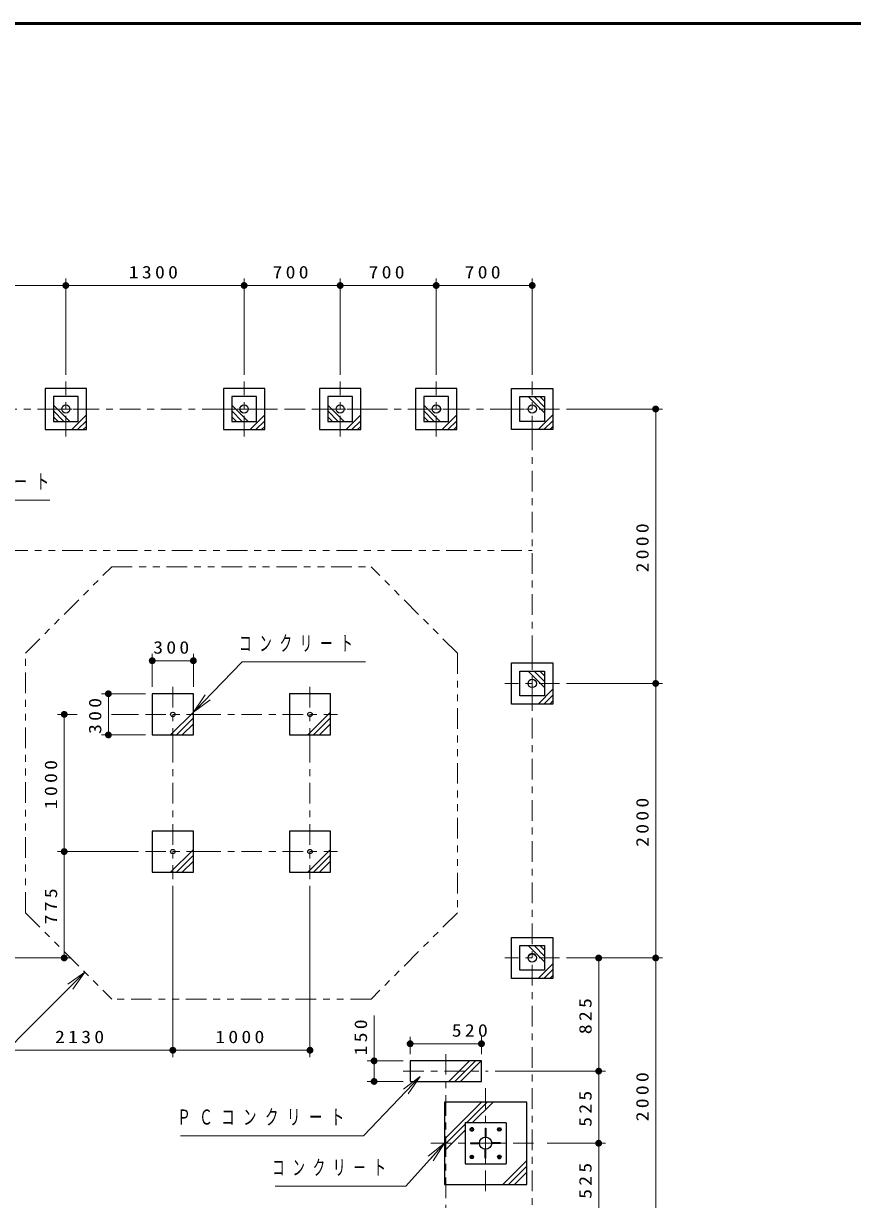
# Model space of a CAD drawing. Units: millimetres on the paper, scale 1:50. Extents: x -385 to 0, y -297 to 267.
# Drawn here: x -257.7 to -136.9, y -201.4 to -30 of the extents above; entities that cross this region are included whole.
import ezdxf

# ---------------------------------------------------------------- set-up
doc = ezdxf.new("R2010")
doc.units = ezdxf.units.MM
doc.linetypes.add('USER2', pattern=[6, 3, -1, 1, -1])
doc.linetypes.add('USER3', pattern=[8, 3, -1, 1, -1, 1, -1])
doc.layers.add('1_50', color=20, linetype='Continuous', lineweight=25)
doc.layers.add('NAKAMURA図枠', color=7, linetype='Continuous', lineweight=13)
doc.styles.add('ＭＳ ゴシック', font='')
doc.styles.get('ＭＳ ゴシック').set_extended_font_data('MS Gothic')

# ---------------------------------------------------------------- blocks, each defined once
blk = doc.blocks.new('filled_dot')
at = {"color": 0, "linetype": 'Continuous', "lineweight": -2, "const_width": 1.25}
blk.add_lwpolyline([(-0.625, 0, 1), (0.625, 0, 1)], format="xyb", close=True, dxfattribs=at)

msp = doc.modelspace()

# ---------------------------------------------------------------- linework, layer by layer
at = {"layer": '1_50', "color": 7, "lineweight": 13}
for p, q in [((-277.557, -68.181), (-251.557, -68.181)), ((-251.557, -81.181), (-251.557, -67.181)), ((-251.557, -68.181), (-225.557, -68.181)), ((-225.557, -81.181), (-225.557, -67.181)), ((-225.557, -68.181), (-211.557, -68.181)), ((-211.557, -81.181), (-211.557, -67.181)), ((-211.557, -68.181), (-197.557, -68.181)), ((-197.557, -81.181), (-197.557, -67.181)), ((-197.557, -68.181), (-183.557, -68.181)), ((-183.557, -81.181), (-183.557, -67.181)), ((-250.981, -87.981), (-253.357, -85.605)), ((-224.981, -87.981), (-227.357, -85.605)), ((-210.981, -87.981), (-213.357, -85.605)), ((-196.981, -87.981), (-199.357, -85.605)), ((-181.757, -86.758), (-184.133, -84.381)), ((-181.757, -85.909), (-183.285, -84.381)), ((-181.757, -85.061), (-182.436, -84.381)), ((-251.829, -87.981), (-253.357, -86.454)), ((-252.678, -87.981), (-253.357, -87.302)), ((-250.704, -89.181), (-248.557, -87.034)), ((-225.829, -87.981), (-227.357, -86.454)), ((-226.678, -87.981), (-227.357, -87.302)), ((-224.704, -89.181), (-222.557, -87.034)), ((-211.829, -87.981), (-213.357, -86.454)), ((-212.678, -87.981), (-213.357, -87.302)), ((-210.704, -89.181), (-208.557, -87.034)), ((-197.829, -87.981), (-199.357, -86.454)), ((-198.678, -87.981), (-199.357, -87.302)), ((-196.704, -89.181), (-194.557, -87.034)), ((-180.557, -87.034), (-182.704, -89.181)), ((-178.557, -86.181), (-164.557, -86.181)), ((-165.557, -86.181), (-165.557, -126.181)), ((-249.856, -89.181), (-248.557, -87.883)), ((-249.007, -89.181), (-248.557, -88.731)), ((-223.856, -89.181), (-222.557, -87.883)), ((-223.007, -89.181), (-222.557, -88.731)), ((-209.856, -89.181), (-208.557, -87.883)), ((-209.007, -89.181), (-208.557, -88.731)), ((-195.856, -89.181), (-194.557, -87.883)), ((-195.007, -89.181), (-194.557, -88.731)), ((-180.557, -87.883), (-181.856, -89.181)), ((-180.557, -88.731), (-181.007, -89.181)), ((-238.957, -126.681), (-238.957, -121.868)), ((-238.957, -122.868), (-232.957, -122.868)), ((-232.957, -126.681), (-232.957, -121.868)), ((-181.757, -126.758), (-184.133, -124.381)), ((-181.757, -125.909), (-183.285, -124.381)), ((-181.757, -125.061), (-182.436, -124.381)), ((-178.557, -126.181), (-164.557, -126.181)), ((-165.557, -126.181), (-165.557, -166.181)), ((-239.957, -127.681), (-246.352, -127.681)), ((-245.352, -133.681), (-245.352, -127.681)), ((-232.957, -130.361), (-231.228, -127.858)), ((-232.957, -130.361), (-230.869, -128.206)), ((-180.557, -127.034), (-182.704, -129.181)), ((-180.557, -127.883), (-181.856, -129.181)), ((-230.51, -128.554), (-232.957, -130.361)), ((-180.557, -128.731), (-181.007, -129.181)), ((-249.894, -130.681), (-252.793, -130.681)), ((-251.793, -150.681), (-251.793, -130.681)), ((-240.957, -130.681), (-244.894, -130.681)), ((-236.278, -133.681), (-232.957, -130.361)), ((-235.429, -133.681), (-232.957, -131.209)), ((-216.278, -133.681), (-212.957, -130.361)), ((-215.429, -133.681), (-212.957, -131.209)), ((-234.581, -133.681), (-232.957, -132.058)), ((-214.581, -133.681), (-212.957, -132.058)), ((-239.957, -133.681), (-246.352, -133.681)), ((-240.957, -150.681), (-252.793, -150.681)), ((-251.793, -166.181), (-251.793, -150.681)), ((-236.278, -153.681), (-232.957, -150.361)), ((-216.278, -153.681), (-212.957, -150.361)), ((-235.429, -153.681), (-232.957, -151.209)), ((-234.581, -153.681), (-232.957, -152.058)), ((-215.429, -153.681), (-212.957, -151.209)), ((-214.581, -153.681), (-212.957, -152.058)), ((-235.957, -155.681), (-235.957, -180.629)), ((-215.957, -155.681), (-215.957, -180.629)), ((-181.757, -166.758), (-184.133, -164.381)), ((-181.757, -165.909), (-183.285, -164.381)), ((-181.757, -165.061), (-182.436, -164.381)), ((-308.604, -166.181), (-250.793, -166.181)), ((-178.557, -166.181), (-164.557, -166.181)), ((-173.868, -166.181), (-173.868, -182.681)), ((-165.557, -166.181), (-165.557, -206.181)), ((-180.557, -167.034), (-182.704, -169.181)), ((-180.557, -167.883), (-181.856, -169.181)), ((-251.26, -170.027), (-248.785, -168.259)), ((-248.785, -168.259), (-250.906, -170.38)), ((-248.785, -168.259), (-250.553, -170.734)), ((-180.557, -168.731), (-181.007, -169.181)), ((-206.614, -184.181), (-206.614, -174.557)), ((-201.357, -180.181), (-201.357, -177.686)), ((-190.957, -180.181), (-190.957, -177.686)), ((-235.957, -179.629), (-278.557, -179.629)), ((-215.957, -179.629), (-235.957, -179.629)), ((-201.357, -178.686), (-190.957, -178.686)), ((-202.357, -181.181), (-207.614, -181.181)), ((-195.695, -184.181), (-192.695, -181.181)), ((-194.847, -184.181), (-191.847, -181.181)), ((-193.998, -184.181), (-190.998, -181.181)), ((-188.957, -182.681), (-172.868, -182.681)), ((-173.868, -182.681), (-173.868, -193.181)), ((-202.357, -184.181), (-207.614, -184.181)), ((-202.342, -185.299), (-199.906, -183.478)), ((-199.906, -183.478), (-201.981, -185.645)), ((-199.906, -183.478), (-201.62, -185.991)), ((-196.357, -192.58), (-190.958, -187.181)), ((-193.11, -190.181), (-190.11, -187.181)), ((-192.261, -190.181), (-189.261, -187.181)), ((-196.357, -193.429), (-193.357, -190.429)), ((-196.357, -194.277), (-193.357, -191.277)), ((-198.733, -195.08), (-196.357, -193.181)), ((-196.357, -193.181), (-198.361, -195.414)), ((-196.357, -193.181), (-197.989, -195.748)), ((-181.357, -193.181), (-172.868, -193.181)), ((-173.868, -193.181), (-173.868, -203.681)), ((-187.845, -199.181), (-184.357, -195.693)), ((-186.996, -199.181), (-184.357, -196.542)), ((-186.148, -199.181), (-184.357, -197.391))]:
    msp.add_line(p, q, dxfattribs=at)
at = {"layer": '1_50', "color": 7, "linetype": 'USER2', "lineweight": 13}
for p, q in [((-251.557, -90.181), (-251.557, -82.181)), ((-225.557, -90.181), (-225.557, -82.181)), ((-211.557, -90.181), (-211.557, -82.181)), ((-197.557, -90.181), (-197.557, -82.181)), ((-183.557, -90.181), (-183.557, -82.181)), ((-247.557, -86.181), (-255.557, -86.181)), ((-221.557, -86.181), (-229.557, -86.181)), ((-207.557, -86.181), (-215.557, -86.181)), ((-193.557, -86.181), (-201.557, -86.181)), ((-179.557, -86.181), (-187.557, -86.181)), ((-183.557, -130.181), (-183.557, -122.181)), ((-235.957, -126.681), (-235.957, -134.681)), ((-215.957, -126.681), (-215.957, -134.681)), ((-179.557, -126.181), (-187.557, -126.181)), ((-239.957, -130.681), (-231.957, -130.681)), ((-231.957, -130.681), (-219.957, -130.681)), ((-219.957, -130.681), (-211.957, -130.681)), ((-235.957, -134.681), (-235.957, -146.681)), ((-215.957, -134.681), (-215.957, -146.681)), ((-235.957, -146.681), (-235.957, -154.681)), ((-215.957, -146.681), (-215.957, -154.681)), ((-239.957, -150.681), (-231.957, -150.681)), ((-231.957, -150.681), (-219.957, -150.681)), ((-219.957, -150.681), (-211.957, -150.681)), ((-183.557, -170.181), (-183.557, -162.181)), ((-179.557, -166.181), (-187.557, -166.181)), ((-196.157, -180.181), (-196.157, -206.621)), ((-202.357, -182.681), (-189.957, -182.681)), ((-190.357, -185.181), (-190.357, -201.181)), ((-198.357, -193.181), (-182.357, -193.181))]:
    msp.add_line(p, q, dxfattribs=at)
at = {"layer": '1_50', "color": 7}
for p, q in [((-248.557, -83.181), (-254.557, -83.181)), ((-254.557, -83.181), (-254.557, -89.181)), ((-248.557, -89.181), (-248.557, -83.181)), ((-222.557, -83.181), (-228.557, -83.181)), ((-228.557, -83.181), (-228.557, -89.181)), ((-222.557, -89.181), (-222.557, -83.181)), ((-208.557, -83.181), (-214.557, -83.181)), ((-214.557, -83.181), (-214.557, -89.181)), ((-208.557, -89.181), (-208.557, -83.181)), ((-194.557, -83.181), (-200.557, -83.181)), ((-200.557, -83.181), (-200.557, -89.181)), ((-194.557, -89.181), (-194.557, -83.181)), ((-186.557, -89.181), (-186.557, -83.181)), ((-186.557, -83.181), (-180.557, -83.181)), ((-180.557, -83.181), (-180.557, -89.181)), ((-254.557, -89.181), (-248.557, -89.181)), ((-228.557, -89.181), (-222.557, -89.181)), ((-214.557, -89.181), (-208.557, -89.181)), ((-200.557, -89.181), (-194.557, -89.181)), ((-180.557, -89.181), (-186.557, -89.181)), ((-186.557, -129.181), (-186.557, -123.181)), ((-186.557, -123.181), (-180.557, -123.181)), ((-180.557, -123.181), (-180.557, -129.181)), ((-232.957, -127.681), (-238.957, -127.681)), ((-238.957, -127.681), (-238.957, -133.681)), ((-232.957, -133.681), (-232.957, -127.681)), ((-212.957, -127.681), (-218.957, -127.681)), ((-218.957, -127.681), (-218.957, -133.681)), ((-212.957, -133.681), (-212.957, -127.681)), ((-180.557, -129.181), (-186.557, -129.181)), ((-238.957, -133.681), (-232.957, -133.681)), ((-218.957, -133.681), (-212.957, -133.681)), ((-232.957, -147.681), (-238.957, -147.681)), ((-238.957, -147.681), (-238.957, -153.681)), ((-232.957, -153.681), (-232.957, -147.681)), ((-212.957, -147.681), (-218.957, -147.681)), ((-218.957, -147.681), (-218.957, -153.681)), ((-212.957, -153.681), (-212.957, -147.681)), ((-238.957, -153.681), (-232.957, -153.681)), ((-218.957, -153.681), (-212.957, -153.681)), ((-186.557, -169.181), (-186.557, -163.181)), ((-186.557, -163.181), (-180.557, -163.181)), ((-180.557, -163.181), (-180.557, -169.181)), ((-180.557, -169.181), (-186.557, -169.181)), ((-184.357, -187.181), (-196.357, -187.181)), ((-196.357, -187.181), (-196.357, -199.181)), ((-184.357, -199.181), (-184.357, -187.181)), ((-193.297, -190.181), (-187.417, -190.181)), ((-193.357, -190.242), (-193.357, -196.122)), ((-192.482, -190.965), (-192.607, -191.181)), ((-192.607, -191.181), (-192.482, -191.398)), ((-192.232, -190.965), (-192.482, -190.965)), ((-192.482, -191.398), (-192.232, -191.398)), ((-192.107, -191.181), (-192.232, -190.965)), ((-192.232, -191.398), (-192.107, -191.181)), ((-190.417, -190.99), (-190.417, -192.29)), ((-190.417, -190.99), (-190.297, -190.99)), ((-190.297, -190.99), (-190.297, -192.29)), ((-188.607, -191.181), (-188.482, -190.965)), ((-188.482, -191.398), (-188.607, -191.181)), ((-188.482, -190.965), (-188.232, -190.965)), ((-188.232, -191.398), (-188.482, -191.398)), ((-188.232, -190.965), (-188.107, -191.181)), ((-188.107, -191.181), (-188.232, -191.398)), ((-187.357, -190.242), (-187.357, -196.122)), ((-192.548, -193.122), (-192.548, -193.242)), ((-192.548, -193.122), (-191.248, -193.122)), ((-192.548, -193.242), (-191.248, -193.242)), ((-188.166, -193.121), (-189.466, -193.121)), ((-188.166, -193.241), (-189.466, -193.241)), ((-188.166, -193.241), (-188.166, -193.121)), ((-192.607, -195.181), (-192.482, -194.965)), ((-192.482, -195.398), (-192.607, -195.182)), ((-192.482, -194.965), (-192.232, -194.965)), ((-192.232, -194.965), (-192.107, -195.182)), ((-192.107, -195.181), (-192.232, -195.398)), ((-190.417, -195.372), (-190.417, -194.072)), ((-190.297, -195.372), (-190.417, -195.372)), ((-190.297, -195.372), (-190.297, -194.072)), ((-188.482, -194.965), (-188.607, -195.182)), ((-188.607, -195.181), (-188.482, -195.398)), ((-188.232, -194.965), (-188.482, -194.965)), ((-188.107, -195.181), (-188.232, -194.965)), ((-188.232, -195.398), (-188.107, -195.182)), ((-193.297, -196.181), (-187.417, -196.181)), ((-192.232, -195.398), (-192.482, -195.398)), ((-188.482, -195.398), (-188.232, -195.398)), ((-196.357, -199.181), (-184.357, -199.181))]:
    msp.add_line(p, q, dxfattribs=at)
at = {"layer": '1_50', "color": 131, "linetype": 'USER2', "lineweight": 13}
for p in [(-267.681, -86.181), (-183.557, -206.181)]:
    msp.add_line(p, (-183.557, -86.181), dxfattribs=at)
at = {"layer": '1_50', "color": 7, "linetype": 'USER3', "lineweight": 13}
msp.add_line((-260.092, -106.786), (-183.557, -106.786), dxfattribs=at)
at = {"layer": '1_50', "color": 70, "linetype": 'USER3', "lineweight": 13}
for p, q in [((-257.457, -121.776), (-244.863, -109.181)), ((-244.863, -109.181), (-207.051, -109.181)), ((-194.457, -121.776), (-207.051, -109.181)), ((-257.457, -159.587), (-257.457, -121.776)), ((-194.457, -121.776), (-194.457, -159.587)), ((-257.457, -159.587), (-244.863, -172.181)), ((-194.457, -159.587), (-207.051, -172.181)), ((-207.051, -172.181), (-244.863, -172.181))]:
    msp.add_line(p, q, dxfattribs=at)
at = {"layer": '1_50', "color": 7}
for points in [[(-253.357, -84.381), (-253.357, -87.981), (-249.757, -87.981), (-249.757, -84.381)], [(-227.357, -84.381), (-227.357, -87.981), (-223.757, -87.981), (-223.757, -84.381)], [(-213.357, -84.381), (-213.357, -87.981), (-209.757, -87.981), (-209.757, -84.381)], [(-199.357, -84.381), (-199.357, -87.981), (-195.757, -87.981), (-195.757, -84.381)], [(-185.357, -84.381), (-181.757, -84.381), (-181.757, -87.981), (-185.357, -87.981)], [(-185.357, -124.381), (-181.757, -124.381), (-181.757, -127.981), (-185.357, -127.981)], [(-185.357, -164.381), (-181.757, -164.381), (-181.757, -167.981), (-185.357, -167.981)], [(-201.357, -181.181), (-201.357, -184.181), (-190.957, -184.181), (-190.957, -181.181)]]:
    msp.add_lwpolyline(points, close=True, dxfattribs=at)
at = {"layer": '1_50', "color": 7, "lineweight": 13}
for points in [[(-289.09, -109.681), (-278.61, -99.476), (-253.89, -99.476)], [(-232.957, -130.361), (-225.868, -123.045), (-207.868, -123.045)], [(-248.785, -168.259), (-268.612, -188.086), (-289.951, -188.086)], [(-199.906, -183.478), (-208.15, -192.088), (-234.86, -192.088)], [(-196.357, -193.181), (-201.976, -199.442), (-221.035, -199.442)]]:
    msp.add_lwpolyline(points, dxfattribs=at)
at = {"layer": '1_50', "color": 7}
for centre, radius in [((-251.557, -86.181), 0.605), ((-225.557, -86.181), 0.605), ((-211.557, -86.181), 0.605), ((-197.557, -86.181), 0.605), ((-183.557, -86.181), 0.605), ((-183.557, -126.181), 0.605), ((-235.957, -130.681), 0.318), ((-215.957, -130.681), 0.318), ((-235.957, -150.681), 0.318), ((-215.957, -150.681), 0.318), ((-183.557, -166.181), 0.605), ((-183.557, -166.181), 0.605), ((-192.357, -191.181), 0.25), ((-192.357, -191.181), 0.127), ((-188.357, -191.181), 0.25), ((-188.357, -191.181), 0.127), ((-190.357, -193.181), 0.891), ((-190.357, -193.181), 0.891), ((-192.357, -195.181), 0.25), ((-192.357, -195.181), 0.127), ((-188.357, -195.181), 0.25), ((-188.357, -195.181), 0.127)]:
    msp.add_circle(centre, radius, dxfattribs=at)
at = {"layer": '1_50', "color": 2}
msp.add_arc((-183.557, -166.181), 0.605, 30.85647, 149.14353, dxfattribs=at)
at = {"layer": '1_50', "color": 7}
for centre, start, end in [((-193.297, -190.242), 89.99998, 179.99996), ((-187.417, -190.242), 0.00004, 90.00002), ((-193.297, -196.122), 179.99998, 270.00003), ((-187.417, -196.122), 269.99997, 0.00002)]:
    msp.add_arc(centre, 0.06, start, end, dxfattribs=at)
at = {"layer": 'NAKAMURA図枠', "lineweight": 50}
msp.add_line((0, -30), (-385, -30), dxfattribs=at)

# ---------------------------------------------------------------- block references
at = {"layer": '1_50', "color": 7, "lineweight": 13, "xscale": 0.4, "yscale": 0.4}
for p, rotation in [((-251.557, -68.181), 180), ((-225.557, -68.181), 180), ((-211.557, -68.181), 180), ((-197.557, -68.181), 180), ((-183.557, -68.181), 180), ((-165.557, -86.181), 270), ((-232.957, -122.868), 180), ((-165.557, -126.181), 90), ((-165.557, -126.181), 270), ((-245.352, -127.681), 270), ((-251.793, -130.681), 270), ((-245.352, -133.681), 90), ((-251.793, -150.681), 270), ((-251.793, -150.681), 90), ((-251.793, -166.181), 90), ((-173.868, -166.181), 270), ((-165.557, -166.181), 90), ((-165.557, -166.181), 270), ((-190.957, -178.686), 180), ((-235.957, -179.629), 180), ((-215.957, -179.629), 180), ((-206.614, -181.181), 270), ((-173.868, -182.681), 270), ((-173.868, -182.681), 90), ((-206.614, -184.181), 90), ((-173.868, -193.181), 270), ((-173.868, -193.181), 90)]:
    msp.add_blockref('filled_dot', p, dxfattribs=dict(at, rotation=rotation))
for p in [(-251.557, -68.181), (-225.557, -68.181), (-211.557, -68.181), (-197.557, -68.181), (-238.957, -122.868), (-201.357, -178.686), (-235.957, -179.629)]:
    msp.add_blockref('filled_dot', p, dxfattribs=at)

# ---------------------------------------------------------------- texts
at = {"layer": '1_50', "color": 7, "style": 'ＭＳ ゴシック'}
for s, insert, char_height, attachment_point in [('\\T1.33;\\W1.15;1300', (-238.557, -67.181), 1.833, 8), ('\\T1.33;\\W1.15;700', (-218.557, -67.181), 1.833, 8), ('\\T1.33;\\W1.15;700', (-204.557, -67.181), 1.833, 8), ('\\T1.33;\\W1.15;700', (-190.557, -67.181), 1.833, 8), ('\\T1.64;\\W0.65;ＰＣコンクリート', (-278.325, -96.826), 2.199, 4), ('\\T1.64;\\W0.6;コンクリート', (-226.285, -120.395), 2.199, 4), ('\\T1.33;\\W1.15;300', (-235.957, -121.868), 1.833, 8), ('\\T1.33;\\W1.15;520', (-192.426, -177.686), 1.833, 8), ('\\T1.33;\\W1.15;2130', (-249.316, -178.629), 1.833, 8), ('\\T1.33;\\W1.15;1000', (-225.957, -178.629), 1.833, 8), ('\\T1.64;\\W0.65;ＰＣコンクリート', (-235.294, -189.438), 2.199, 4), ('\\T1.64;\\W0.6;コンクリート', (-221.452, -196.792), 2.199, 4)]:
    msp.add_mtext(s, dxfattribs=dict(at, insert=insert, char_height=char_height, attachment_point=attachment_point))
at = {"layer": '1_50', "color": 7, "char_height": 1.833, "attachment_point": 8, "rotation": 90, "style": 'ＭＳ ゴシック'}
for s, insert in [('\\T1.33;\\W1.15;2000', (-166.557, -106.181)), ('\\T1.33;\\W1.15;300', (-246.352, -130.681)), ('\\T1.33;\\W1.15;1000', (-252.793, -140.681)), ('\\T1.33;\\W1.15;2000', (-166.557, -146.181)), ('\\T1.33;\\W1.15;775', (-252.793, -158.431)), ('\\T1.33;\\W1.15;825', (-174.868, -174.431)), ('\\T1.33;\\W1.15;150', (-207.614, -177.526)), ('\\T1.33;\\W1.15;2000', (-166.557, -186.181)), ('\\T1.33;\\W1.15;525', (-174.868, -187.931)), ('\\T1.33;\\W1.15;525', (-174.868, -198.431))]:
    msp.add_mtext(s, dxfattribs=dict(at, insert=insert))

doc.saveas('drawing.dxf')
